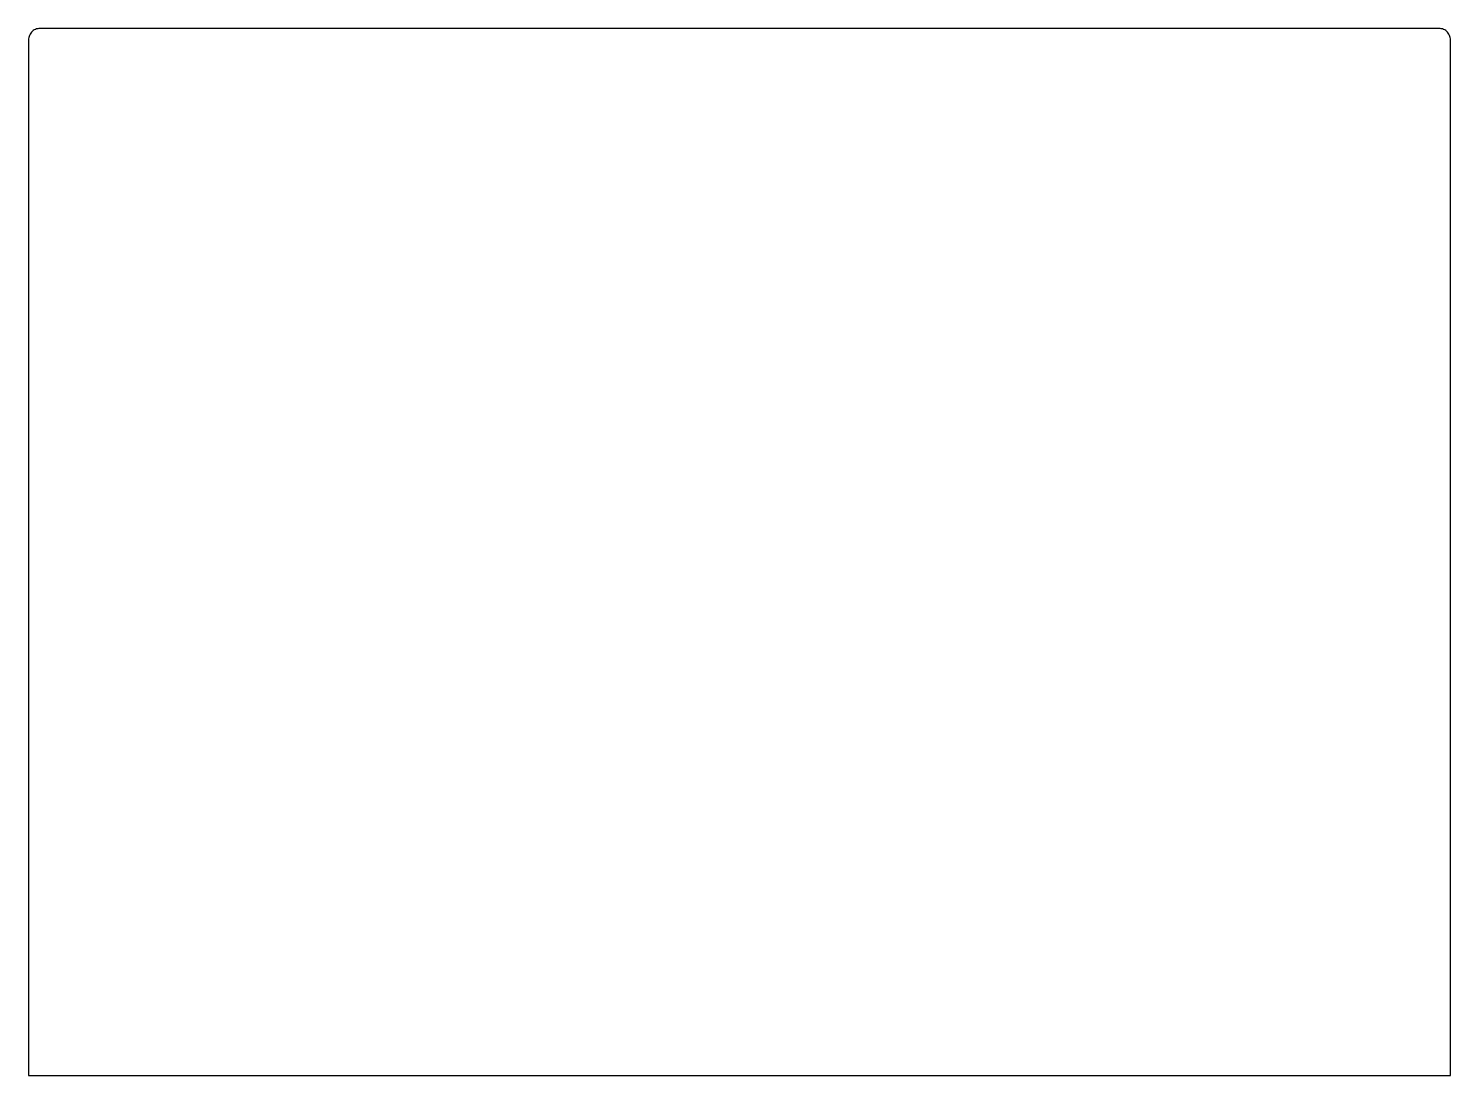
# Model space of a CAD drawing. Header units: metres. Extents: x -305 to 305, y -243 to 206.
import ezdxf

# ---------------------------------------------------------------- set-up
doc = ezdxf.new("R2010")
doc.units = ezdxf.units.M

msp = doc.modelspace()

# ---------------------------------------------------------------- linework, layer by layer
for p, q in [((-304.973, 201.523), (-305, 201)), ((-304.891, 202.04), (-304.973, 201.523)), ((-304.755, 202.545), (-304.891, 202.04)), ((-304.568, 203.034), (-304.755, 202.545)), ((-304.33, 203.5), (-304.568, 203.034)), ((-304.045, 203.939), (-304.33, 203.5)), ((-303.716, 204.346), (-304.045, 203.939)), ((-303.346, 204.716), (-303.716, 204.346)), ((-302.939, 205.045), (-303.346, 204.716)), ((-302.5, 205.33), (-302.939, 205.045)), ((-302.034, 205.568), (-302.5, 205.33)), ((-301.545, 205.755), (-302.034, 205.568)), ((-301.04, 205.891), (-301.545, 205.755)), ((-300.523, 205.973), (-301.04, 205.891)), ((-300, 206), (-300.523, 205.973)), ((300, 206), (-300, 206)), ((300.523, 205.973), (300, 206)), ((301.04, 205.891), (300.523, 205.973)), ((301.545, 205.755), (301.04, 205.891)), ((302.034, 205.568), (301.545, 205.755)), ((302.5, 205.33), (302.034, 205.568)), ((302.939, 205.045), (302.5, 205.33)), ((303.346, 204.716), (302.939, 205.045)), ((303.716, 204.346), (303.346, 204.716)), ((304.045, 203.939), (303.716, 204.346)), ((304.33, 203.5), (304.045, 203.939)), ((304.568, 203.034), (304.33, 203.5)), ((304.755, 202.545), (304.568, 203.034)), ((304.891, 202.04), (304.755, 202.545)), ((304.973, 201.523), (304.891, 202.04)), ((305, 201), (304.973, 201.523)), ((-305, 201), (-305, -243.375)), ((305, -243.375), (305, 201)), ((-305, -243.375), (305, -243.375))]:
    msp.add_line(p, q)

doc.saveas('drawing.dxf')
